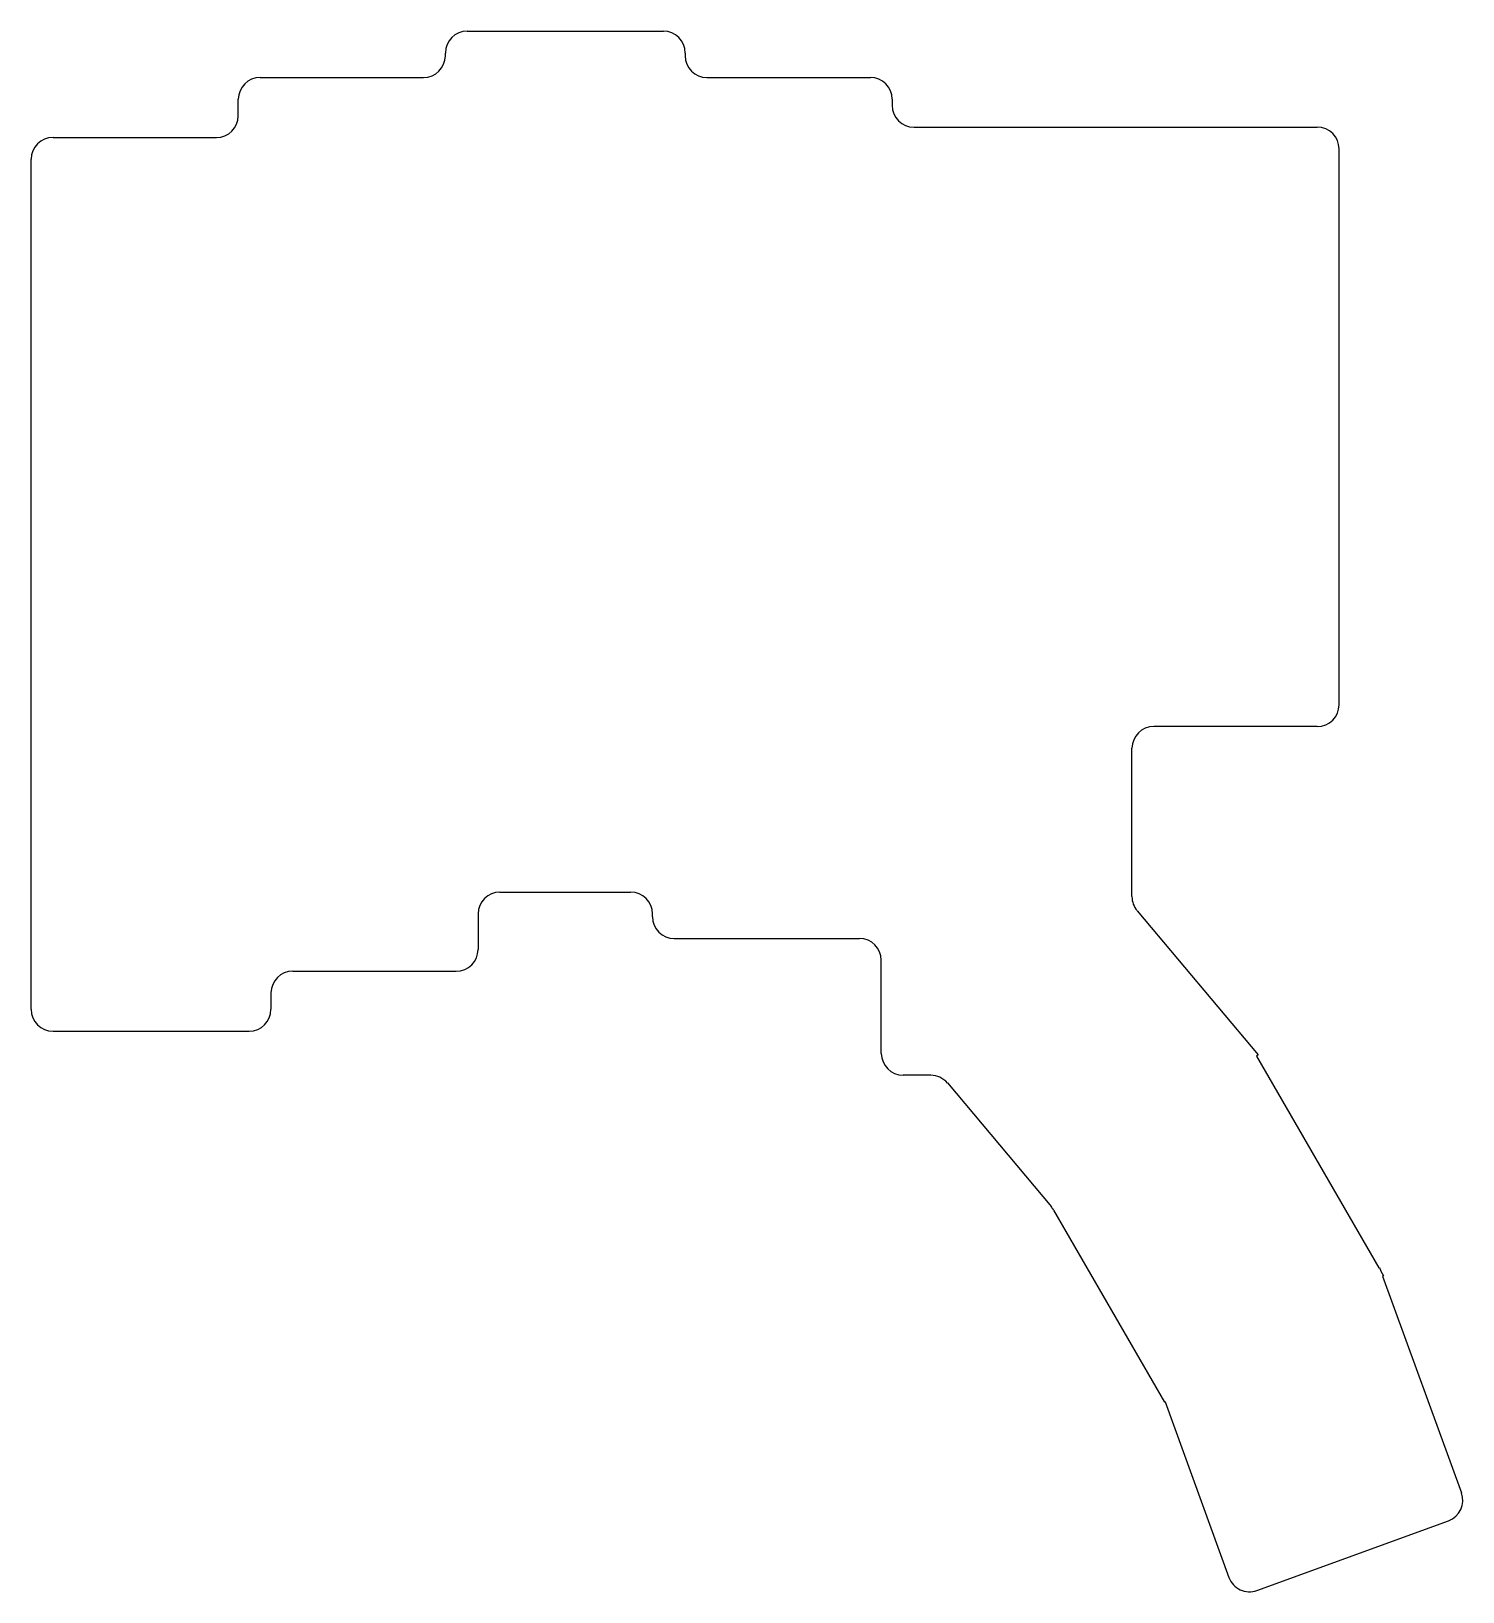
# Model space of a CAD drawing. Header units: millimetres. Extents: x 89 to 220, y -165 to -22.
import ezdxf

# ---------------------------------------------------------------- set-up
doc = ezdxf.new("R2010")
doc.units = ezdxf.units.MM

msp = doc.modelspace()

# ---------------------------------------------------------------- linework, layer by layer
for p, q in [((129, -22.25), (147, -22.25)), ((127, -24.5), (127, -24.25)), ((149, -24.25), (149, -24.5)), ((110, -26.5), (125, -26.5)), ((151, -26.5), (166, -26.5)), ((108, -30), (108, -28.5)), ((168, -28.5), (168, -29.05)), ((170, -31.05), (207, -31.05)), ((91, -32), (106, -32)), ((89, -112), (89, -34)), ((209, -84.05), (209, -33.05)), ((207, -86.05), (192, -86.05)), ((190, -101.66), (190, -88.05)), ((132, -101.25), (144, -101.25)), ((190.47, -102.95), (201.57, -116.17)), ((130, -103.25), (130, -106.5)), ((146, -103.5), (146, -103.25)), ((148, -105.5), (165, -105.5)), ((113, -108.5), (128, -108.5)), ((167, -116.05), (167, -107.5)), ((111, -110.5), (111, -112)), ((91, -114), (109, -114)), ((201.57, -116.17), (201.43, -116.29)), ((201.43, -116.29), (212.65, -135.71)), ((171.53, -118.05), (169, -118.05)), ((173.06, -118.76), (182.6, -130.13)), ((182.8, -130.42), (192.98, -148.04)), ((212.65, -135.71), (212.71, -135.69)), ((212.71, -135.69), (212.83, -136.02)), ((212.83, -136.02), (213.07, -136.44)), ((213.07, -136.44), (213, -136.49)), ((213, -136.49), (220.23, -156.37)), ((193.03, -148.01), (192.98, -148.04)), ((193.03, -148.01), (198.9, -164.13)), ((201.46, -165.32), (219.04, -158.93)), ((219.04, -158.93), (219.04, -158.93))]:
    msp.add_line(p, q)
for centre, start, end in [((129, -24.25), 90, 180), ((147, -24.25), 0, 90), ((125, -24.5), 270, 0), ((151, -24.5), 180, 270), ((110, -28.5), 90, 180), ((166, -28.5), 0, 90), ((106, -30), 270, 0), ((170, -29.05), 180, 270), ((207, -33.05), 0, 90), ((91, -34), 90, 180), ((207, -84.05), 270, 0), ((192, -88.05), 90, 180), ((132, -103.25), 90, 180), ((144, -103.25), 0, 90), ((192, -101.66), 180, 220), ((148, -103.5), 180, 270), ((165, -107.5), 0, 90), ((128, -106.5), 270, 0), ((113, -110.5), 90, 180), ((91, -112), 180, 270), ((109, -112), 270, 0), ((169, -116.05), 180, 270), ((171.53, -120.05), 40, 90), ((181.07, -131.42), 30, 40), ((218.35, -157.05), 290, 20), ((200.78, -163.45), 200, 290)]:
    msp.add_arc(centre, 2, start, end)

doc.saveas('drawing.dxf')
